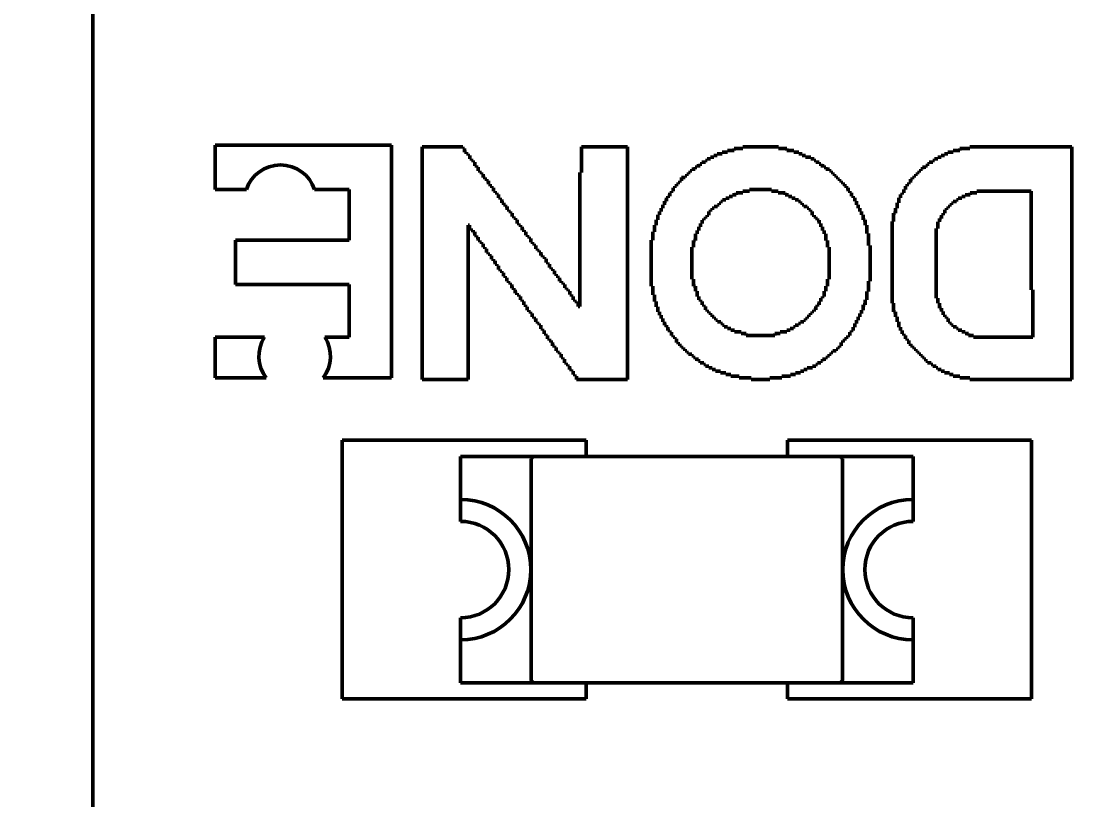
# Model space of a CAD drawing. Header units: millimetres. Extents: x 46 to 194, y 102 to 162.
# Drawn here: x 52.166 to 55.883, y 116.862 to 119.616 of the extents above; entities that cross this region are included whole.
import ezdxf

# ---------------------------------------------------------------- set-up
doc = ezdxf.new("R2010")
doc.units = ezdxf.units.MM
doc.header["$LTSCALE"] = 0.75
doc.layers.add('FD_Dimensions', color=7, linetype='Continuous', lineweight=25)
doc.layers.add('Visible', color=7, linetype='Continuous', lineweight=50)
doc.styles.get("Standard").update_dxf_attribs({"font": 'arial.ttf'})
doc.dimstyles.new('Dim-ISO-25', dxfattribs={"dimtxt": 2.5, "dimasz": 2.5, "dimexe": 1.5, "dimexo": 0, "dimgap": 1, "dimtad": 1, "dimzin": 4, "dimdsep": 46, "dimtxsty": 'Standard', "dimblk": 'OPEN90', "dimcen": 0, "dimazin": 1, "dimtp": 0.1, "dimtm": 0.1, "dimtfac": 0.72, "dimtmove": 0, "dimatfit": 3, "dimfxl": 1, "dimtzin": 4, "dimarcsym": 0})

# ---------------------------------------------------------------- blocks, each defined once
blk = doc.blocks.new('_Open90')
at = {"color": 0, "linetype": 'ByBlock', "lineweight": -2}
for p, q in [((-0.5, 0.5), (0, 0)), ((0, 0), (-1, 0)), ((0, 0), (-0.5, -0.5))]:
    blk.add_line(p, q, dxfattribs=at)
blk = doc.blocks.new('*D20')
at = {"layer": 'Defpoints', "color": 0, "transparency": 16777216}
for p in [(54.440882, 141.306712), (49.937409, 110.306519), (54.440882, 110.306519)]:
    blk.add_point(p, dxfattribs=at)
at = {"layer": 'FD_Dimensions', "color": 0, "lineweight": -2, "transparency": 16777216}
for p, q in [((54.440882, 141.306712), (48.437409, 141.306712)), ((49.937409, 138.806712), (49.937409, 112.806519)), ((54.440882, 110.306519), (48.437409, 110.306519))]:
    blk.add_line(p, q, dxfattribs=at)
at = {"layer": 'FD_Dimensions', "color": 0, "lineweight": -2, "transparency": 16777216, "xscale": 2.5, "yscale": 2.5, "zscale": 2.5}
for p, rotation in [((49.937409, 141.306712), 90), ((49.937409, 110.306519), 270)]:
    blk.add_blockref('_Open90', p, dxfattribs=dict(at, rotation=rotation))
at = {"layer": 'FD_Dimensions', "color": 0, "transparency": 16777216, "insert": (47.659291, 125.806615), "char_height": 2.5, "attachment_point": 5, "rotation": 90}
blk.add_mtext('31.00mm', dxfattribs=at)

msp = doc.modelspace()

# ---------------------------------------------------------------- linework, layer by layer
at = {"layer": 'Visible'}
for p, q in [((52.4201, 110.2691), (52.4201, 141.2692)), ((52.8524, 119.1765), (53.477, 119.1765)), ((52.8524, 119.0197), (52.8524, 119.1765)), ((53.477, 119.1765), (53.477, 118.3537)), ((53.5844, 119.1704), (53.7292, 119.1704)), ((53.5844, 118.3479), (53.5844, 119.1704)), ((53.7292, 119.1704), (53.7292, 119.1645)), ((54.1485, 119.1704), (54.3111, 119.1704)), ((54.1485, 119.0804), (54.1485, 119.1704)), ((54.3111, 119.1704), (54.3111, 118.3479)), ((54.7185, 119.1704), (54.845, 119.1704)), ((54.7185, 119.1645), (54.7185, 119.1704)), ((54.845, 119.1704), (54.845, 119.1645)), ((55.5224, 119.1704), (55.8831, 119.1704)), ((55.5224, 119.1645), (55.5224, 119.1704)), ((55.8831, 119.1704), (55.8831, 118.3479)), ((53.7292, 119.1645), (53.735, 119.1645)), ((53.735, 119.1645), (53.735, 119.1523)), ((53.735, 119.1523), (53.7411, 119.1523)), ((53.7411, 119.1523), (53.7411, 119.1465)), ((53.7411, 119.1465), (53.747, 119.1465)), ((53.747, 119.1465), (53.747, 119.1404)), ((53.747, 119.1404), (53.7531, 119.1404)), ((53.7531, 119.1404), (53.7531, 119.1284)), ((54.6045, 119.1345), (54.6164, 119.1345)), ((54.6045, 119.1284), (54.6045, 119.1345)), ((54.6164, 119.1404), (54.6286, 119.1404)), ((54.6164, 119.1345), (54.6164, 119.1404)), ((54.6286, 119.1465), (54.6464, 119.1465)), ((54.6286, 119.1404), (54.6286, 119.1465)), ((54.6464, 119.1523), (54.6644, 119.1523)), ((54.6464, 119.1465), (54.6464, 119.1523)), ((54.6644, 119.1584), (54.6885, 119.1584)), ((54.6644, 119.1523), (54.6644, 119.1584)), ((54.6885, 119.1645), (54.7185, 119.1645)), ((54.6885, 119.1584), (54.6885, 119.1645)), ((54.845, 119.1645), (54.875, 119.1645)), ((54.875, 119.1645), (54.875, 119.1584)), ((54.875, 119.1584), (54.8991, 119.1584)), ((54.8991, 119.1584), (54.8991, 119.1523)), ((54.8991, 119.1523), (54.9171, 119.1523)), ((54.9171, 119.1523), (54.9171, 119.1465)), ((54.9171, 119.1465), (54.9291, 119.1465)), ((54.9291, 119.1465), (54.9291, 119.1404)), ((54.9291, 119.1404), (54.941, 119.1404)), ((54.941, 119.1404), (54.941, 119.1345)), ((54.941, 119.1345), (54.959, 119.1345)), ((54.959, 119.1345), (54.959, 119.1284)), ((55.4084, 119.1345), (55.4206, 119.1345)), ((55.4084, 119.1284), (55.4084, 119.1345)), ((55.4206, 119.1404), (55.4325, 119.1404)), ((55.4206, 119.1345), (55.4206, 119.1404)), ((55.4325, 119.1465), (55.4444, 119.1465)), ((55.4325, 119.1404), (55.4325, 119.1465)), ((55.4444, 119.1523), (55.4625, 119.1523)), ((55.4444, 119.1465), (55.4444, 119.1523)), ((55.4625, 119.1584), (55.4866, 119.1584)), ((55.4625, 119.1523), (55.4625, 119.1584)), ((55.4866, 119.1645), (55.5224, 119.1645)), ((55.4866, 119.1584), (55.4866, 119.1645)), ((53.7531, 119.1284), (53.7591, 119.1284)), ((53.7591, 119.1284), (53.7591, 119.1224)), ((53.7591, 119.1224), (53.765, 119.1224)), ((53.765, 119.1224), (53.765, 119.1165)), ((53.765, 119.1165), (53.7711, 119.1165)), ((53.7711, 119.1165), (53.7711, 119.1043)), ((53.7711, 119.1043), (53.7772, 119.1043)), ((53.7772, 119.1043), (53.7772, 119.0985)), ((53.7772, 119.0985), (53.783, 119.0985)), ((53.783, 119.0985), (53.783, 119.0863)), ((54.5384, 119.0924), (54.5504, 119.0924)), ((54.5384, 119.0863), (54.5384, 119.0924)), ((54.5504, 119.0985), (54.5565, 119.0985)), ((54.5504, 119.0924), (54.5504, 119.0985)), ((54.5565, 119.1043), (54.5684, 119.1043)), ((54.5565, 119.0985), (54.5565, 119.1043)), ((54.5684, 119.1104), (54.5745, 119.1104)), ((54.5684, 119.1043), (54.5684, 119.1104)), ((54.5745, 119.1165), (54.5864, 119.1165)), ((54.5745, 119.1104), (54.5745, 119.1165)), ((54.5864, 119.1224), (54.5925, 119.1224)), ((54.5864, 119.1165), (54.5864, 119.1224)), ((54.5925, 119.1284), (54.6045, 119.1284)), ((54.5925, 119.1224), (54.5925, 119.1284)), ((54.959, 119.1284), (54.971, 119.1284)), ((54.971, 119.1284), (54.971, 119.1224)), ((54.971, 119.1224), (54.9771, 119.1224)), ((54.9771, 119.1224), (54.9771, 119.1165)), ((54.9771, 119.1165), (54.989, 119.1165)), ((54.989, 119.1165), (54.989, 119.1104)), ((54.989, 119.1104), (54.9951, 119.1104)), ((54.9951, 119.1104), (54.9951, 119.1043)), ((54.9951, 119.1043), (55.007, 119.1043)), ((55.007, 119.1043), (55.007, 119.0985)), ((55.007, 119.0985), (55.0131, 119.0985)), ((55.0131, 119.0985), (55.0131, 119.0924)), ((55.0131, 119.0924), (55.0251, 119.0924)), ((55.0251, 119.0924), (55.0251, 119.0863)), ((55.3484, 119.0924), (55.3545, 119.0924)), ((55.3484, 119.0863), (55.3484, 119.0924)), ((55.3545, 119.0985), (55.3665, 119.0985)), ((55.3545, 119.0924), (55.3545, 119.0985)), ((55.3665, 119.1043), (55.3726, 119.1043)), ((55.3665, 119.0985), (55.3665, 119.1043)), ((55.3726, 119.1104), (55.3784, 119.1104)), ((55.3726, 119.1043), (55.3726, 119.1104)), ((55.3784, 119.1165), (55.3906, 119.1165)), ((55.3784, 119.1104), (55.3784, 119.1165)), ((55.3906, 119.1224), (55.3964, 119.1224)), ((55.3906, 119.1165), (55.3906, 119.1224)), ((55.3964, 119.1284), (55.4084, 119.1284)), ((55.3964, 119.1224), (55.3964, 119.1284)), ((53.783, 119.0863), (53.7891, 119.0863)), ((53.7891, 119.0863), (53.7891, 119.0804)), ((53.7891, 119.0804), (53.795, 119.0804)), ((53.795, 119.0804), (53.795, 119.0743)), ((53.795, 119.0743), (53.8011, 119.0743)), ((53.8011, 119.0743), (53.8011, 119.0624)), ((53.8011, 119.0624), (53.8072, 119.0624)), ((53.8072, 119.0624), (53.8072, 119.0563)), ((53.8072, 119.0563), (53.813, 119.0563)), ((53.813, 119.0563), (53.813, 119.0505)), ((54.1424, 119.0804), (54.1485, 119.0804)), ((54.1424, 118.6065), (54.1424, 119.0804)), ((54.5026, 119.0624), (54.5145, 119.0624)), ((54.5026, 119.0505), (54.5026, 119.0624)), ((54.5145, 119.0685), (54.5204, 119.0685)), ((54.5145, 119.0624), (54.5145, 119.0685)), ((54.5204, 119.0743), (54.5265, 119.0743)), ((54.5204, 119.0685), (54.5204, 119.0743)), ((54.5265, 119.0804), (54.5326, 119.0804)), ((54.5265, 119.0743), (54.5265, 119.0804)), ((54.5326, 119.0863), (54.5384, 119.0863)), ((54.5326, 119.0804), (54.5326, 119.0863)), ((55.0251, 119.0863), (55.0312, 119.0863)), ((55.0312, 119.0863), (55.0312, 119.0804)), ((55.0312, 119.0804), (55.037, 119.0804)), ((55.037, 119.0804), (55.037, 119.0743)), ((55.037, 119.0743), (55.0431, 119.0743)), ((55.0431, 119.0743), (55.0431, 119.0685)), ((55.0431, 119.0685), (55.049, 119.0685)), ((55.049, 119.0685), (55.049, 119.0624)), ((55.049, 119.0624), (55.0551, 119.0624)), ((55.0551, 119.0624), (55.0551, 119.0563)), ((55.0551, 119.0563), (55.0612, 119.0563)), ((55.0612, 119.0563), (55.0612, 119.0505)), ((55.3124, 119.0563), (55.3185, 119.0563)), ((55.3124, 119.0444), (55.3124, 119.0563)), ((55.3185, 119.0624), (55.3246, 119.0624)), ((55.3185, 119.0563), (55.3185, 119.0624)), ((55.3246, 119.0685), (55.3304, 119.0685)), ((55.3246, 119.0624), (55.3246, 119.0685)), ((55.3304, 119.0743), (55.3365, 119.0743)), ((55.3304, 119.0685), (55.3304, 119.0743)), ((55.3365, 119.0804), (55.3426, 119.0804)), ((55.3365, 119.0743), (55.3365, 119.0804)), ((55.3426, 119.0863), (55.3484, 119.0863)), ((55.3426, 119.0804), (55.3426, 119.0863)), ((52.9633, 119.0197), (52.8524, 119.0197)), ((53.3266, 119.0197), (53.2042, 119.0197)), ((53.3266, 118.8404), (53.3266, 119.0197)), ((53.813, 119.0505), (53.8191, 119.0505)), ((53.8191, 119.0505), (53.8191, 119.0385)), ((53.8191, 119.0385), (53.8249, 119.0385)), ((53.8249, 119.0385), (53.8249, 119.0324)), ((53.8249, 119.0324), (53.831, 119.0324)), ((53.831, 119.0324), (53.831, 119.0263)), ((53.831, 119.0263), (53.8371, 119.0263)), ((53.8371, 119.0263), (53.8371, 119.0144)), ((54.4724, 119.0263), (54.4785, 119.0263)), ((54.4724, 119.0144), (54.4724, 119.0263)), ((54.4785, 119.0324), (54.4846, 119.0324)), ((54.4785, 119.0263), (54.4785, 119.0324)), ((54.4846, 119.0385), (54.4904, 119.0385)), ((54.4846, 119.0324), (54.4846, 119.0385)), ((54.4904, 119.0444), (54.4965, 119.0444)), ((54.4904, 119.0385), (54.4904, 119.0444)), ((54.4965, 119.0505), (54.5026, 119.0505)), ((54.4965, 119.0444), (54.4965, 119.0505)), ((54.7431, 119.0197), (54.7431, 119.0139)), ((54.8204, 119.0197), (54.7431, 119.0197)), ((54.8204, 119.0139), (54.8204, 119.0197)), ((55.0612, 119.0505), (55.067, 119.0505)), ((55.067, 119.0505), (55.067, 119.0444)), ((55.067, 119.0444), (55.0731, 119.0444)), ((55.0731, 119.0444), (55.0731, 119.0385)), ((55.0731, 119.0385), (55.0792, 119.0385)), ((55.0792, 119.0385), (55.0792, 119.0324)), ((55.0792, 119.0324), (55.085, 119.0324)), ((55.085, 119.0324), (55.085, 119.0263)), ((55.085, 119.0263), (55.0911, 119.0263)), ((55.0911, 119.0263), (55.0911, 119.0144)), ((55.2885, 119.0205), (55.2946, 119.0205)), ((55.2885, 119.0083), (55.2885, 119.0205)), ((55.2946, 119.0324), (55.3004, 119.0324)), ((55.2946, 119.0205), (55.2946, 119.0324)), ((55.3004, 119.0385), (55.3065, 119.0385)), ((55.3004, 119.0324), (55.3004, 119.0385)), ((55.3065, 119.0444), (55.3124, 119.0444)), ((55.3065, 119.0385), (55.3065, 119.0444)), ((53.8371, 119.0144), (53.843, 119.0144)), ((53.843, 119.0144), (53.843, 119.0083)), ((53.843, 119.0083), (53.8491, 119.0083)), ((53.8491, 119.0083), (53.8491, 119.0025)), ((53.8491, 119.0025), (53.8552, 119.0025)), ((53.8552, 119.0025), (53.8552, 118.9905)), ((53.8552, 118.9905), (53.861, 118.9905)), ((53.861, 118.9905), (53.861, 118.9844)), ((53.861, 118.9844), (53.8671, 118.9844)), ((53.8671, 118.9844), (53.8671, 118.9725)), ((54.4485, 118.9905), (54.4543, 118.9905)), ((54.4485, 118.9783), (54.4485, 118.9905)), ((54.4543, 118.9964), (54.4604, 118.9964)), ((54.4543, 118.9905), (54.4543, 118.9964)), ((54.4604, 119.0083), (54.4665, 119.0083)), ((54.4604, 118.9964), (54.4604, 119.0083)), ((54.4665, 119.0144), (54.4724, 119.0144)), ((54.4665, 119.0083), (54.4665, 119.0144)), ((54.6471, 118.9839), (54.6471, 118.9778)), ((54.6591, 118.9839), (54.6471, 118.9839)), ((54.6591, 118.9898), (54.6591, 118.9839)), ((54.671, 118.9898), (54.6591, 118.9898)), ((54.671, 118.9959), (54.671, 118.9898)), ((54.6829, 118.9959), (54.671, 118.9959)), ((54.6829, 119.0017), (54.6829, 118.9959)), ((54.6951, 119.0017), (54.6829, 119.0017)), ((54.6951, 119.0078), (54.6951, 119.0017)), ((54.719, 119.0078), (54.6951, 119.0078)), ((54.719, 119.0139), (54.719, 119.0078)), ((54.7431, 119.0139), (54.719, 119.0139)), ((54.8445, 119.0139), (54.8204, 119.0139)), ((54.8445, 119.0078), (54.8445, 119.0139)), ((54.8684, 119.0078), (54.8445, 119.0078)), ((54.8684, 119.0017), (54.8684, 119.0078)), ((54.8806, 119.0017), (54.8684, 119.0017)), ((54.8806, 118.9959), (54.8806, 119.0017)), ((54.8925, 118.9959), (54.8806, 118.9959)), ((54.8925, 118.9898), (54.8925, 118.9959)), ((54.9044, 118.9898), (54.8925, 118.9898)), ((54.9044, 118.9839), (54.9044, 118.9898)), ((54.9164, 118.9839), (54.9044, 118.9839)), ((54.9164, 118.9778), (54.9164, 118.9839)), ((55.0911, 119.0144), (55.097, 119.0144)), ((55.097, 119.0144), (55.097, 119.0083)), ((55.097, 119.0083), (55.1031, 119.0083)), ((55.1031, 119.0083), (55.1031, 118.9964)), ((55.1031, 118.9964), (55.1092, 118.9964)), ((55.1092, 118.9964), (55.1092, 118.9905)), ((55.1092, 118.9905), (55.115, 118.9905)), ((55.115, 118.9905), (55.115, 118.9783)), ((55.2704, 118.9905), (55.2765, 118.9905)), ((55.2704, 118.9725), (55.2704, 118.9905)), ((55.2765, 119.0025), (55.2824, 119.0025)), ((55.2765, 118.9905), (55.2765, 119.0025)), ((55.2824, 119.0083), (55.2885, 119.0083)), ((55.2824, 119.0025), (55.2824, 119.0083)), ((55.4752, 118.9839), (55.4752, 118.9778)), ((55.481, 118.9839), (55.4752, 118.9839)), ((55.481, 118.9898), (55.481, 118.9839)), ((55.4932, 118.9898), (55.481, 118.9898)), ((55.4932, 118.9959), (55.4932, 118.9898)), ((55.5051, 118.9959), (55.4932, 118.9959)), ((55.5051, 119.0017), (55.5051, 118.9959)), ((55.5232, 119.0017), (55.5051, 119.0017)), ((55.5232, 119.0078), (55.5232, 119.0017)), ((55.5471, 119.0078), (55.5232, 119.0078)), ((55.5471, 119.0139), (55.5471, 119.0078)), ((55.7386, 119.0139), (55.5471, 119.0139)), ((55.7386, 118.6659), (55.7386, 119.0139)), ((53.8671, 118.9725), (53.8732, 118.9725)), ((53.8732, 118.9725), (53.8732, 118.9664)), ((53.8732, 118.9664), (53.879, 118.9664)), ((53.879, 118.9664), (53.879, 118.9603)), ((53.879, 118.9603), (53.8851, 118.9603)), ((53.8851, 118.9603), (53.8851, 118.9484)), ((53.8851, 118.9484), (53.891, 118.9484)), ((53.891, 118.9484), (53.891, 118.9425)), ((54.4305, 118.9545), (54.4366, 118.9545)), ((54.4305, 118.9425), (54.4305, 118.9545)), ((54.4366, 118.9664), (54.4424, 118.9664)), ((54.4366, 118.9545), (54.4366, 118.9664)), ((54.4424, 118.9783), (54.4485, 118.9783)), ((54.4424, 118.9664), (54.4424, 118.9783)), ((54.605, 118.9479), (54.605, 118.9418)), ((54.6111, 118.9479), (54.605, 118.9479)), ((54.6111, 118.9537), (54.6111, 118.9479)), ((54.6172, 118.9537), (54.6111, 118.9537)), ((54.6172, 118.9598), (54.6172, 118.9537)), ((54.6291, 118.9598), (54.6172, 118.9598)), ((54.6291, 118.9659), (54.6291, 118.9598)), ((54.6352, 118.9659), (54.6291, 118.9659)), ((54.6352, 118.9717), (54.6352, 118.9659)), ((54.641, 118.9717), (54.6352, 118.9717)), ((54.641, 118.9778), (54.641, 118.9717)), ((54.6471, 118.9778), (54.641, 118.9778)), ((54.9225, 118.9778), (54.9164, 118.9778)), ((54.9225, 118.9717), (54.9225, 118.9778)), ((54.9286, 118.9717), (54.9225, 118.9717)), ((54.9286, 118.9659), (54.9286, 118.9717)), ((54.9344, 118.9659), (54.9286, 118.9659)), ((54.9344, 118.9598), (54.9344, 118.9659)), ((54.9466, 118.9598), (54.9344, 118.9598)), ((54.9466, 118.9537), (54.9466, 118.9598)), ((54.9524, 118.9537), (54.9466, 118.9537)), ((54.9524, 118.9479), (54.9524, 118.9537)), ((54.9585, 118.9479), (54.9524, 118.9479)), ((54.9585, 118.9418), (54.9585, 118.9479)), ((55.115, 118.9783), (55.1211, 118.9783)), ((55.1211, 118.9783), (55.1211, 118.9664)), ((55.1211, 118.9664), (55.1269, 118.9664)), ((55.1269, 118.9664), (55.1269, 118.9545)), ((55.1269, 118.9545), (55.133, 118.9545)), ((55.133, 118.9545), (55.133, 118.9425)), ((55.2585, 118.9545), (55.2646, 118.9545)), ((55.2585, 118.9364), (55.2585, 118.9545)), ((55.2646, 118.9725), (55.2704, 118.9725)), ((55.2646, 118.9545), (55.2646, 118.9725)), ((55.433, 118.9479), (55.433, 118.9359)), ((55.4391, 118.9479), (55.433, 118.9479)), ((55.4391, 118.9537), (55.4391, 118.9479)), ((55.4449, 118.9537), (55.4391, 118.9537)), ((55.4449, 118.9598), (55.4449, 118.9537)), ((55.451, 118.9598), (55.4449, 118.9598)), ((55.451, 118.9659), (55.451, 118.9598)), ((55.4571, 118.9659), (55.451, 118.9659)), ((55.4571, 118.9717), (55.4571, 118.9659)), ((55.463, 118.9717), (55.4571, 118.9717)), ((55.463, 118.9778), (55.463, 118.9717)), ((55.4752, 118.9778), (55.463, 118.9778)), ((53.891, 118.9425), (53.8971, 118.9425)), ((53.8971, 118.9425), (53.8971, 118.9364)), ((53.8971, 118.9364), (53.9032, 118.9364)), ((53.9032, 118.9364), (53.9032, 118.9245)), ((53.9032, 118.9245), (53.909, 118.9245)), ((53.909, 118.9245), (53.909, 118.9184)), ((53.909, 118.9184), (53.9151, 118.9184)), ((53.9151, 118.9184), (53.9151, 118.9125)), ((53.9151, 118.9125), (53.9209, 118.9125)), ((53.9209, 118.9125), (53.9209, 118.9004)), ((54.4124, 118.9125), (54.4185, 118.9125)), ((54.4124, 118.8945), (54.4124, 118.9125)), ((54.4185, 118.9303), (54.4244, 118.9303)), ((54.4185, 118.9125), (54.4185, 118.9303)), ((54.4244, 118.9425), (54.4305, 118.9425)), ((54.4244, 118.9303), (54.4244, 118.9425)), ((54.575, 118.9118), (54.575, 118.8998)), ((54.5811, 118.9118), (54.575, 118.9118)), ((54.5811, 118.9179), (54.5811, 118.9118)), ((54.5869, 118.9179), (54.5811, 118.9179)), ((54.5869, 118.9237), (54.5869, 118.9179)), ((54.593, 118.9237), (54.5869, 118.9237)), ((54.593, 118.9298), (54.593, 118.9237)), ((54.5991, 118.9298), (54.593, 118.9298)), ((54.5991, 118.9418), (54.5991, 118.9298)), ((54.605, 118.9418), (54.5991, 118.9418)), ((54.9644, 118.9418), (54.9585, 118.9418)), ((54.9644, 118.9298), (54.9644, 118.9418)), ((54.9705, 118.9298), (54.9644, 118.9298)), ((54.9705, 118.9237), (54.9705, 118.9298)), ((54.9766, 118.9237), (54.9705, 118.9237)), ((54.9766, 118.9179), (54.9766, 118.9237)), ((54.9824, 118.9179), (54.9766, 118.9179)), ((54.9824, 118.9118), (54.9824, 118.9179)), ((54.9885, 118.9118), (54.9824, 118.9118)), ((54.9885, 118.8998), (54.9885, 118.9118)), ((55.133, 118.9425), (55.1391, 118.9425)), ((55.1391, 118.9425), (55.1391, 118.9303)), ((55.1391, 118.9303), (55.145, 118.9303)), ((55.145, 118.9303), (55.145, 118.9125)), ((55.145, 118.9125), (55.1511, 118.9125)), ((55.1511, 118.9125), (55.1511, 118.8945)), ((55.2466, 118.9065), (55.2524, 118.9065)), ((55.2466, 118.6179), (55.2466, 118.9065)), ((55.2524, 118.9364), (55.2585, 118.9364)), ((55.2524, 118.9065), (55.2524, 118.9364)), ((55.4091, 118.9059), (55.4091, 118.8818)), ((55.415, 118.9059), (55.4091, 118.9059)), ((55.415, 118.9179), (55.415, 118.9059)), ((55.4211, 118.9179), (55.415, 118.9179)), ((55.4211, 118.9298), (55.4211, 118.9179)), ((55.4272, 118.9298), (55.4211, 118.9298)), ((55.4272, 118.9359), (55.4272, 118.9298)), ((55.433, 118.9359), (55.4272, 118.9359)), ((53.747, 118.8938), (53.747, 118.3479)), ((53.7525, 118.8938), (53.747, 118.8938)), ((53.7525, 118.8818), (53.7525, 118.8938)), ((53.7584, 118.8818), (53.7525, 118.8818)), ((53.7584, 118.8757), (53.7584, 118.8818)), ((53.7645, 118.8757), (53.7584, 118.8757)), ((53.7645, 118.8699), (53.7645, 118.8757)), ((53.7706, 118.8699), (53.7645, 118.8699)), ((53.7706, 118.8577), (53.7706, 118.8699)), ((53.9209, 118.9004), (53.927, 118.9004)), ((53.927, 118.9004), (53.927, 118.8945)), ((53.927, 118.8945), (53.9331, 118.8945)), ((53.9331, 118.8945), (53.9331, 118.8884)), ((53.9331, 118.8884), (53.939, 118.8884)), ((53.939, 118.8884), (53.939, 118.8765)), ((53.939, 118.8765), (53.9451, 118.8765)), ((53.9451, 118.8765), (53.9451, 118.8704)), ((53.9451, 118.8704), (53.9512, 118.8704)), ((53.9512, 118.8704), (53.9512, 118.8584)), ((54.4005, 118.8704), (54.4066, 118.8704)), ((54.4005, 118.8404), (54.4005, 118.8704)), ((54.4066, 118.8945), (54.4124, 118.8945)), ((54.4066, 118.8704), (54.4066, 118.8945)), ((54.557, 118.8757), (54.557, 118.8638)), ((54.5631, 118.8757), (54.557, 118.8757)), ((54.5631, 118.8879), (54.5631, 118.8757)), ((54.5692, 118.8879), (54.5631, 118.8879)), ((54.5692, 118.8998), (54.5692, 118.8879)), ((54.575, 118.8998), (54.5692, 118.8998)), ((54.9943, 118.8998), (54.9885, 118.8998)), ((54.9943, 118.8879), (54.9943, 118.8998)), ((55.0004, 118.8879), (54.9943, 118.8879)), ((55.0004, 118.8757), (55.0004, 118.8879)), ((55.0065, 118.8757), (55.0004, 118.8757)), ((55.0065, 118.8638), (55.0065, 118.8757)), ((55.1511, 118.8945), (55.1572, 118.8945)), ((55.1572, 118.8945), (55.1572, 118.8643)), ((55.403, 118.8818), (55.403, 118.6364)), ((55.4091, 118.8818), (55.403, 118.8818)), ((52.9245, 118.8404), (53.3266, 118.8404)), ((52.9245, 118.6839), (52.9245, 118.8404)), ((53.7764, 118.8577), (53.7706, 118.8577)), ((53.7764, 118.8518), (53.7764, 118.8577)), ((53.7825, 118.8518), (53.7764, 118.8518)), ((53.7825, 118.8399), (53.7825, 118.8518)), ((53.7884, 118.8399), (53.7825, 118.8399)), ((53.7884, 118.8338), (53.7884, 118.8399)), ((53.7945, 118.8338), (53.7884, 118.8338)), ((53.7945, 118.8277), (53.7945, 118.8338)), ((53.9512, 118.8584), (53.957, 118.8584)), ((53.957, 118.8584), (53.957, 118.8524)), ((53.957, 118.8524), (53.9631, 118.8524)), ((53.9631, 118.8524), (53.9631, 118.8465)), ((53.9631, 118.8465), (53.9692, 118.8465)), ((53.9692, 118.8465), (53.9692, 118.8343)), ((53.9692, 118.8343), (53.975, 118.8343)), ((53.975, 118.8343), (53.975, 118.8285)), ((54.3944, 118.8404), (54.4005, 118.8404)), ((54.3944, 118.6779), (54.3944, 118.8404)), ((54.545, 118.8399), (54.545, 118.8158)), ((54.5511, 118.8399), (54.545, 118.8399)), ((54.5511, 118.8638), (54.5511, 118.8399)), ((54.557, 118.8638), (54.5511, 118.8638)), ((55.0124, 118.8638), (55.0065, 118.8638)), ((55.0124, 118.8399), (55.0124, 118.8638)), ((55.0185, 118.8399), (55.0124, 118.8399)), ((55.0185, 118.8158), (55.0185, 118.8399)), ((55.1572, 118.8643), (55.163, 118.8643)), ((55.163, 118.8643), (55.163, 118.8224)), ((53.8006, 118.8277), (53.7945, 118.8277)), ((53.8006, 118.8158), (53.8006, 118.8277)), ((53.8064, 118.8158), (53.8006, 118.8158)), ((53.8064, 118.8099), (53.8064, 118.8158)), ((53.8125, 118.8099), (53.8064, 118.8099)), ((53.8125, 118.7977), (53.8125, 118.8099)), ((53.8186, 118.7977), (53.8125, 118.7977)), ((53.8186, 118.7919), (53.8186, 118.7977)), ((53.975, 118.8285), (53.9811, 118.8285)), ((53.9811, 118.8285), (53.9811, 118.8224)), ((53.9811, 118.8224), (53.987, 118.8224)), ((53.987, 118.8224), (53.987, 118.8104)), ((53.987, 118.8104), (53.9931, 118.8104)), ((53.9931, 118.8104), (53.9931, 118.8043)), ((53.9931, 118.8043), (53.9992, 118.8043)), ((53.9992, 118.8043), (53.9992, 118.7985)), ((53.9992, 118.7985), (54.005, 118.7985)), ((54.005, 118.7985), (54.005, 118.7863)), ((54.5392, 118.8158), (54.5392, 118.7025)), ((54.545, 118.8158), (54.5392, 118.8158)), ((55.0246, 118.8158), (55.0185, 118.8158)), ((55.0246, 118.7025), (55.0246, 118.8158)), ((55.163, 118.8224), (55.1691, 118.8224)), ((55.1691, 118.8224), (55.1691, 118.6959)), ((53.8244, 118.7919), (53.8186, 118.7919)), ((53.8244, 118.7858), (53.8244, 118.7919)), ((53.8305, 118.7858), (53.8244, 118.7858)), ((53.8305, 118.7739), (53.8305, 118.7858)), ((53.8364, 118.7739), (53.8305, 118.7739)), ((53.8364, 118.7678), (53.8364, 118.7739)), ((53.8425, 118.7678), (53.8364, 118.7678)), ((53.8425, 118.7558), (53.8425, 118.7678)), ((54.005, 118.7863), (54.0111, 118.7863)), ((54.0111, 118.7863), (54.0111, 118.7805)), ((54.0111, 118.7805), (54.017, 118.7805)), ((54.017, 118.7805), (54.017, 118.7744)), ((54.017, 118.7744), (54.0231, 118.7744)), ((54.0231, 118.7744), (54.0231, 118.7624)), ((54.0231, 118.7624), (54.0292, 118.7624)), ((54.0292, 118.7624), (54.0292, 118.7563)), ((53.8486, 118.7558), (53.8425, 118.7558)), ((53.8486, 118.7497), (53.8486, 118.7558)), ((53.8544, 118.7497), (53.8486, 118.7497)), ((53.8544, 118.7378), (53.8544, 118.7497)), ((53.8605, 118.7378), (53.8544, 118.7378)), ((53.8605, 118.7317), (53.8605, 118.7378)), ((53.8666, 118.7317), (53.8605, 118.7317)), ((53.8666, 118.7259), (53.8666, 118.7317)), ((53.8724, 118.7259), (53.8666, 118.7259)), ((53.8724, 118.7139), (53.8724, 118.7259)), ((54.0292, 118.7563), (54.035, 118.7563)), ((54.035, 118.7563), (54.035, 118.7444)), ((54.035, 118.7444), (54.0411, 118.7444)), ((54.0411, 118.7444), (54.0411, 118.7383)), ((54.0411, 118.7383), (54.0472, 118.7383)), ((54.0472, 118.7383), (54.0472, 118.7325)), ((54.0472, 118.7325), (54.053, 118.7325)), ((54.053, 118.7325), (54.053, 118.7205)), ((54.053, 118.7205), (54.0591, 118.7205)), ((54.0591, 118.7205), (54.0591, 118.7144)), ((53.3266, 118.6839), (52.9245, 118.6839)), ((53.3266, 118.4985), (53.3266, 118.6839)), ((53.8785, 118.7139), (53.8724, 118.7139)), ((53.8785, 118.7078), (53.8785, 118.7139)), ((53.8844, 118.7078), (53.8785, 118.7078)), ((53.8844, 118.6959), (53.8844, 118.7078)), ((53.8905, 118.6959), (53.8844, 118.6959)), ((53.8905, 118.6898), (53.8905, 118.6959)), ((53.8966, 118.6898), (53.8905, 118.6898)), ((53.8966, 118.6839), (53.8966, 118.6898)), ((53.9024, 118.6839), (53.8966, 118.6839)), ((53.9024, 118.6718), (53.9024, 118.6839)), ((54.0591, 118.7144), (54.065, 118.7144)), ((54.065, 118.7144), (54.065, 118.7083)), ((54.065, 118.7083), (54.0711, 118.7083)), ((54.0711, 118.7083), (54.0711, 118.6964)), ((54.0711, 118.6964), (54.0772, 118.6964)), ((54.0772, 118.6964), (54.0772, 118.6906)), ((54.0772, 118.6906), (54.083, 118.6906)), ((54.083, 118.6906), (54.083, 118.6845)), ((54.083, 118.6845), (54.0891, 118.6845)), ((54.0891, 118.6845), (54.0891, 118.6725)), ((54.5392, 118.7025), (54.545, 118.7025)), ((54.545, 118.7025), (54.545, 118.6784)), ((55.0185, 118.7025), (55.0246, 118.7025)), ((55.0185, 118.6784), (55.0185, 118.7025)), ((55.163, 118.6959), (55.163, 118.6598)), ((55.1691, 118.6959), (55.163, 118.6959)), ((53.9085, 118.6718), (53.9024, 118.6718)), ((53.9085, 118.6659), (53.9085, 118.6718)), ((53.9143, 118.6659), (53.9085, 118.6659)), ((53.9143, 118.6537), (53.9143, 118.6659)), ((53.9204, 118.6537), (53.9143, 118.6537)), ((53.9204, 118.6479), (53.9204, 118.6537)), ((53.9265, 118.6479), (53.9204, 118.6479)), ((53.9265, 118.6418), (53.9265, 118.6479)), ((54.0891, 118.6725), (54.0952, 118.6725)), ((54.0952, 118.6725), (54.0952, 118.6664)), ((54.0952, 118.6664), (54.101, 118.6664)), ((54.101, 118.6664), (54.101, 118.6603)), ((54.101, 118.6603), (54.1071, 118.6603)), ((54.1071, 118.6603), (54.1071, 118.6484)), ((54.1071, 118.6484), (54.113, 118.6484)), ((54.113, 118.6484), (54.113, 118.6423)), ((54.4005, 118.6779), (54.3944, 118.6779)), ((54.4005, 118.6479), (54.4005, 118.6779)), ((54.4066, 118.6479), (54.4005, 118.6479)), ((54.4066, 118.6238), (54.4066, 118.6479)), ((54.545, 118.6784), (54.5511, 118.6784)), ((54.5511, 118.6784), (54.5511, 118.6603)), ((54.5511, 118.6603), (54.557, 118.6603)), ((54.557, 118.6603), (54.557, 118.6423)), ((55.0065, 118.6603), (55.0124, 118.6603)), ((55.0065, 118.6423), (55.0065, 118.6603)), ((55.0124, 118.6784), (55.0185, 118.6784)), ((55.0124, 118.6603), (55.0124, 118.6784)), ((55.1572, 118.6598), (55.1572, 118.6298)), ((55.163, 118.6598), (55.1572, 118.6598)), ((55.7444, 118.6659), (55.7386, 118.6659)), ((55.7444, 118.4985), (55.7444, 118.6659)), ((53.9324, 118.6418), (53.9265, 118.6418)), ((53.9324, 118.6298), (53.9324, 118.6418)), ((53.9385, 118.6298), (53.9324, 118.6298)), ((53.9385, 118.6238), (53.9385, 118.6298)), ((53.9446, 118.6238), (53.9385, 118.6238)), ((53.9446, 118.6118), (53.9446, 118.6238)), ((53.9504, 118.6118), (53.9446, 118.6118)), ((53.9504, 118.6057), (53.9504, 118.6118)), ((54.113, 118.6423), (54.1191, 118.6423)), ((54.1191, 118.6423), (54.1191, 118.6304)), ((54.1191, 118.6304), (54.1252, 118.6304)), ((54.1252, 118.6304), (54.1252, 118.6245)), ((54.1252, 118.6245), (54.131, 118.6245)), ((54.131, 118.6245), (54.131, 118.6184)), ((54.131, 118.6184), (54.1371, 118.6184)), ((54.1371, 118.6184), (54.1371, 118.6065)), ((54.4124, 118.6238), (54.4066, 118.6238)), ((54.4124, 118.6057), (54.4124, 118.6238)), ((54.557, 118.6423), (54.5631, 118.6423)), ((54.5631, 118.6423), (54.5631, 118.6304)), ((54.5631, 118.6304), (54.5692, 118.6304)), ((54.5692, 118.6304), (54.5692, 118.6245)), ((54.5692, 118.6245), (54.575, 118.6245)), ((54.575, 118.6245), (54.575, 118.6123)), ((54.575, 118.6123), (54.5811, 118.6123)), ((54.5811, 118.6123), (54.5811, 118.6065)), ((54.9824, 118.6123), (54.9885, 118.6123)), ((54.9824, 118.6065), (54.9824, 118.6123)), ((54.9885, 118.6245), (54.9943, 118.6245)), ((54.9885, 118.6123), (54.9885, 118.6245)), ((54.9943, 118.6364), (55.0004, 118.6364)), ((54.9943, 118.6245), (54.9943, 118.6364)), ((55.0004, 118.6423), (55.0065, 118.6423)), ((55.0004, 118.6364), (55.0004, 118.6423)), ((55.145, 118.6118), (55.145, 118.5938)), ((55.1511, 118.6118), (55.145, 118.6118)), ((55.1511, 118.6298), (55.1511, 118.6118)), ((55.1572, 118.6298), (55.1511, 118.6298)), ((55.2524, 118.6179), (55.2466, 118.6179)), ((55.2524, 118.5879), (55.2524, 118.6179)), ((55.403, 118.6364), (55.4091, 118.6364)), ((55.4091, 118.6364), (55.4091, 118.6184)), ((55.4091, 118.6184), (55.415, 118.6184)), ((55.415, 118.6184), (55.415, 118.6004)), ((53.9565, 118.6057), (53.9504, 118.6057)), ((53.9565, 118.5938), (53.9565, 118.6057)), ((53.9626, 118.5938), (53.9565, 118.5938)), ((53.9626, 118.5879), (53.9626, 118.5938)), ((53.9684, 118.5879), (53.9626, 118.5879)), ((53.9684, 118.5818), (53.9684, 118.5879)), ((53.9745, 118.5818), (53.9684, 118.5818)), ((53.9745, 118.5699), (53.9745, 118.5818)), ((54.1371, 118.6065), (54.1424, 118.6065)), ((54.4185, 118.6057), (54.4124, 118.6057)), ((54.4185, 118.5879), (54.4185, 118.6057)), ((54.4244, 118.5879), (54.4185, 118.5879)), ((54.4244, 118.5757), (54.4244, 118.5879)), ((54.4305, 118.5757), (54.4244, 118.5757)), ((54.4305, 118.5638), (54.4305, 118.5757)), ((54.5811, 118.6065), (54.5869, 118.6065)), ((54.5869, 118.6065), (54.5869, 118.5945)), ((54.5869, 118.5945), (54.593, 118.5945)), ((54.593, 118.5945), (54.593, 118.5884)), ((54.593, 118.5884), (54.5991, 118.5884)), ((54.5991, 118.5884), (54.5991, 118.5823)), ((54.5991, 118.5823), (54.605, 118.5823)), ((54.605, 118.5823), (54.605, 118.5765)), ((54.605, 118.5765), (54.6111, 118.5765)), ((54.6111, 118.5765), (54.6111, 118.5704)), ((54.9524, 118.5765), (54.9585, 118.5765)), ((54.9524, 118.5704), (54.9524, 118.5765)), ((54.9585, 118.5823), (54.9644, 118.5823)), ((54.9585, 118.5765), (54.9585, 118.5823)), ((54.9644, 118.5884), (54.9705, 118.5884)), ((54.9644, 118.5823), (54.9644, 118.5884)), ((54.9705, 118.5945), (54.9766, 118.5945)), ((54.9705, 118.5884), (54.9705, 118.5945)), ((54.9766, 118.6065), (54.9824, 118.6065)), ((54.9766, 118.5945), (54.9766, 118.6065)), ((55.133, 118.5818), (55.133, 118.5699)), ((55.1391, 118.5818), (55.133, 118.5818)), ((55.1391, 118.5938), (55.1391, 118.5818)), ((55.145, 118.5938), (55.1391, 118.5938)), ((55.2585, 118.5879), (55.2524, 118.5879)), ((55.2585, 118.5699), (55.2585, 118.5879)), ((55.415, 118.6004), (55.4211, 118.6004)), ((55.4211, 118.6004), (55.4211, 118.5884)), ((55.4211, 118.5884), (55.4272, 118.5884)), ((55.4272, 118.5884), (55.4272, 118.5765)), ((55.4272, 118.5765), (55.433, 118.5765)), ((55.433, 118.5765), (55.433, 118.5704)), ((53.9804, 118.5699), (53.9745, 118.5699)), ((53.9804, 118.5638), (53.9804, 118.5699)), ((53.9865, 118.5638), (53.9804, 118.5638)), ((53.9865, 118.5519), (53.9865, 118.5638)), ((53.9926, 118.5519), (53.9865, 118.5519)), ((53.9926, 118.5458), (53.9926, 118.5519)), ((53.9984, 118.5458), (53.9926, 118.5458)), ((53.9984, 118.5399), (53.9984, 118.5458)), ((54.0045, 118.5399), (53.9984, 118.5399)), ((54.0045, 118.5277), (54.0045, 118.5399)), ((54.4366, 118.5638), (54.4305, 118.5638)), ((54.4366, 118.5519), (54.4366, 118.5638)), ((54.4424, 118.5519), (54.4366, 118.5519)), ((54.4424, 118.5399), (54.4424, 118.5519)), ((54.4485, 118.5399), (54.4424, 118.5399)), ((54.4485, 118.5338), (54.4485, 118.5399)), ((54.6111, 118.5704), (54.6172, 118.5704)), ((54.6172, 118.5704), (54.6172, 118.5643)), ((54.6172, 118.5643), (54.623, 118.5643)), ((54.623, 118.5643), (54.623, 118.5585)), ((54.623, 118.5585), (54.6291, 118.5585)), ((54.6291, 118.5585), (54.6291, 118.5524)), ((54.6291, 118.5524), (54.641, 118.5524)), ((54.641, 118.5524), (54.641, 118.5463)), ((54.641, 118.5463), (54.6471, 118.5463)), ((54.6471, 118.5463), (54.6471, 118.5404)), ((54.6471, 118.5404), (54.653, 118.5404)), ((54.653, 118.5404), (54.653, 118.5343)), ((54.653, 118.5343), (54.6652, 118.5343)), ((54.6652, 118.5343), (54.6652, 118.5285)), ((54.8983, 118.5343), (54.9044, 118.5343)), ((54.8983, 118.5285), (54.8983, 118.5343)), ((54.9044, 118.5404), (54.9164, 118.5404)), ((54.9044, 118.5343), (54.9044, 118.5404)), ((54.9164, 118.5463), (54.9225, 118.5463)), ((54.9164, 118.5404), (54.9164, 118.5463)), ((54.9225, 118.5524), (54.9344, 118.5524)), ((54.9225, 118.5463), (54.9225, 118.5524)), ((54.9344, 118.5585), (54.9405, 118.5585)), ((54.9344, 118.5524), (54.9344, 118.5585)), ((54.9405, 118.5643), (54.9466, 118.5643)), ((54.9405, 118.5585), (54.9405, 118.5643)), ((54.9466, 118.5704), (54.9524, 118.5704)), ((54.9466, 118.5643), (54.9466, 118.5704)), ((55.115, 118.5458), (55.115, 118.5338)), ((55.1211, 118.5458), (55.115, 118.5458)), ((55.1211, 118.5577), (55.1211, 118.5458)), ((55.1269, 118.5577), (55.1211, 118.5577)), ((55.1269, 118.5699), (55.1269, 118.5577)), ((55.133, 118.5699), (55.1269, 118.5699)), ((55.2646, 118.5699), (55.2585, 118.5699)), ((55.2646, 118.5519), (55.2646, 118.5699)), ((55.2704, 118.5519), (55.2646, 118.5519)), ((55.2704, 118.5338), (55.2704, 118.5519)), ((55.433, 118.5704), (55.4391, 118.5704)), ((55.4391, 118.5704), (55.4391, 118.5643)), ((55.4391, 118.5643), (55.4449, 118.5643)), ((55.4449, 118.5643), (55.4449, 118.5524)), ((55.4449, 118.5524), (55.451, 118.5524)), ((55.451, 118.5524), (55.451, 118.5463)), ((55.451, 118.5463), (55.4571, 118.5463)), ((55.4571, 118.5463), (55.4571, 118.5404)), ((55.4571, 118.5404), (55.463, 118.5404)), ((55.463, 118.5404), (55.463, 118.5343)), ((55.463, 118.5343), (55.4752, 118.5343)), ((55.4752, 118.5343), (55.4752, 118.5285)), ((52.8524, 118.4985), (53.027, 118.4985)), ((52.8524, 118.3537), (52.8524, 118.4985)), ((53.2405, 118.4985), (53.3266, 118.4985)), ((54.0104, 118.5277), (54.0045, 118.5277)), ((54.0104, 118.5219), (54.0104, 118.5277)), ((54.0164, 118.5219), (54.0104, 118.5219)), ((54.0164, 118.5097), (54.0164, 118.5219)), ((54.0225, 118.5097), (54.0164, 118.5097)), ((54.0225, 118.5039), (54.0225, 118.5097)), ((54.0284, 118.5039), (54.0225, 118.5039)), ((54.0284, 118.4919), (54.0284, 118.5039)), ((54.4543, 118.5338), (54.4485, 118.5338)), ((54.4543, 118.5219), (54.4543, 118.5338)), ((54.4604, 118.5219), (54.4543, 118.5219)), ((54.4604, 118.5158), (54.4604, 118.5219)), ((54.4665, 118.5158), (54.4604, 118.5158)), ((54.4665, 118.5039), (54.4665, 118.5158)), ((54.4724, 118.5039), (54.4665, 118.5039)), ((54.4724, 118.4978), (54.4724, 118.5039)), ((54.4785, 118.4978), (54.4724, 118.4978)), ((54.4785, 118.4919), (54.4785, 118.4978)), ((54.6652, 118.5285), (54.6771, 118.5285)), ((54.6771, 118.5285), (54.6771, 118.5224)), ((54.6771, 118.5224), (54.689, 118.5224)), ((54.689, 118.5224), (54.689, 118.5163)), ((54.689, 118.5163), (54.7132, 118.5163)), ((54.7132, 118.5163), (54.7132, 118.5105)), ((54.7132, 118.5105), (54.7312, 118.5105)), ((54.7312, 118.5105), (54.7312, 118.5044)), ((54.7312, 118.5044), (54.8326, 118.5044)), ((54.8326, 118.5044), (54.8326, 118.5105)), ((54.8326, 118.5105), (54.8506, 118.5105)), ((54.8506, 118.5163), (54.8745, 118.5163)), ((54.8506, 118.5105), (54.8506, 118.5163)), ((54.8745, 118.5224), (54.8864, 118.5224)), ((54.8745, 118.5163), (54.8745, 118.5224)), ((54.8864, 118.5285), (54.8983, 118.5285)), ((54.8864, 118.5224), (54.8864, 118.5285)), ((55.085, 118.4978), (55.085, 118.4919)), ((55.0911, 118.4978), (55.085, 118.4978)), ((55.0911, 118.5039), (55.0911, 118.4978)), ((55.097, 118.5039), (55.0911, 118.5039)), ((55.097, 118.5158), (55.097, 118.5039)), ((55.1031, 118.5158), (55.097, 118.5158)), ((55.1031, 118.5219), (55.1031, 118.5158)), ((55.1092, 118.5219), (55.1031, 118.5219)), ((55.1092, 118.5338), (55.1092, 118.5219)), ((55.115, 118.5338), (55.1092, 118.5338)), ((55.2765, 118.5338), (55.2704, 118.5338)), ((55.2765, 118.5219), (55.2765, 118.5338)), ((55.2824, 118.5219), (55.2765, 118.5219)), ((55.2824, 118.5097), (55.2824, 118.5219)), ((55.2885, 118.5097), (55.2824, 118.5097)), ((55.2885, 118.5039), (55.2885, 118.5097)), ((55.2946, 118.5039), (55.2885, 118.5039)), ((55.2946, 118.4919), (55.2946, 118.5039)), ((55.4752, 118.5285), (55.481, 118.5285)), ((55.481, 118.5285), (55.481, 118.5224)), ((55.481, 118.5224), (55.4932, 118.5224)), ((55.4932, 118.5224), (55.4932, 118.5163)), ((55.4932, 118.5163), (55.5051, 118.5163)), ((55.5051, 118.5163), (55.5051, 118.5105)), ((55.5051, 118.5105), (55.5171, 118.5105)), ((55.5171, 118.5105), (55.5171, 118.5044)), ((55.5171, 118.5044), (55.5351, 118.5044)), ((55.5351, 118.5044), (55.5351, 118.4985)), ((55.5351, 118.4985), (55.7444, 118.4985)), ((54.0345, 118.4919), (54.0284, 118.4919)), ((54.0345, 118.4858), (54.0345, 118.4919)), ((54.0406, 118.4858), (54.0345, 118.4858)), ((54.0406, 118.4797), (54.0406, 118.4858)), ((54.0464, 118.4797), (54.0406, 118.4797)), ((54.0464, 118.4678), (54.0464, 118.4797)), ((54.0525, 118.4678), (54.0464, 118.4678)), ((54.0525, 118.462), (54.0525, 118.4678)), ((54.0584, 118.462), (54.0525, 118.462)), ((54.0584, 118.4498), (54.0584, 118.462)), ((54.4846, 118.4919), (54.4785, 118.4919)), ((54.4846, 118.4797), (54.4846, 118.4919)), ((54.4904, 118.4797), (54.4846, 118.4797)), ((54.4904, 118.4739), (54.4904, 118.4797)), ((54.4965, 118.4739), (54.4904, 118.4739)), ((54.4965, 118.4678), (54.4965, 118.4739)), ((54.5026, 118.4678), (54.4965, 118.4678)), ((54.5026, 118.462), (54.5026, 118.4678)), ((54.5084, 118.462), (54.5026, 118.462)), ((54.5084, 118.4559), (54.5084, 118.462)), ((55.0551, 118.462), (55.0551, 118.4559)), ((55.0612, 118.462), (55.0551, 118.462)), ((55.0612, 118.4678), (55.0612, 118.462)), ((55.067, 118.4678), (55.0612, 118.4678)), ((55.067, 118.4797), (55.067, 118.4678)), ((55.0731, 118.4797), (55.067, 118.4797)), ((55.0731, 118.4858), (55.0731, 118.4797)), ((55.0792, 118.4858), (55.0731, 118.4858)), ((55.0792, 118.4919), (55.0792, 118.4858)), ((55.085, 118.4919), (55.0792, 118.4919)), ((55.3004, 118.4919), (55.2946, 118.4919)), ((55.3004, 118.4858), (55.3004, 118.4919)), ((55.3065, 118.4858), (55.3004, 118.4858)), ((55.3065, 118.4739), (55.3065, 118.4858)), ((55.3124, 118.4739), (55.3065, 118.4739)), ((55.3124, 118.4678), (55.3124, 118.4739)), ((55.3185, 118.4678), (55.3124, 118.4678)), ((55.3185, 118.462), (55.3185, 118.4678)), ((55.3246, 118.462), (55.3185, 118.462)), ((55.3246, 118.4559), (55.3246, 118.462)), ((54.0645, 118.4498), (54.0584, 118.4498)), ((54.0645, 118.4439), (54.0645, 118.4498)), ((54.0706, 118.4439), (54.0645, 118.4439)), ((54.0706, 118.4378), (54.0706, 118.4439)), ((54.0764, 118.4378), (54.0706, 118.4378)), ((54.0764, 118.4259), (54.0764, 118.4378)), ((54.0825, 118.4259), (54.0764, 118.4259)), ((54.0825, 118.4198), (54.0825, 118.4259)), ((54.5145, 118.4559), (54.5084, 118.4559)), ((54.5145, 118.4498), (54.5145, 118.4559)), ((54.5204, 118.4498), (54.5145, 118.4498)), ((54.5204, 118.4439), (54.5204, 118.4498)), ((54.5265, 118.4439), (54.5204, 118.4439)), ((54.5265, 118.4378), (54.5265, 118.4439)), ((54.5384, 118.4378), (54.5265, 118.4378)), ((54.5384, 118.4317), (54.5384, 118.4378)), ((54.5445, 118.4317), (54.5384, 118.4317)), ((54.5445, 118.4259), (54.5445, 118.4317)), ((54.5504, 118.4259), (54.5445, 118.4259)), ((54.5504, 118.4198), (54.5504, 118.4259)), ((55.0131, 118.4259), (55.0131, 118.4198)), ((55.019, 118.4259), (55.0131, 118.4259)), ((55.019, 118.4317), (55.019, 118.4259)), ((55.0251, 118.4317), (55.019, 118.4317)), ((55.0251, 118.4378), (55.0251, 118.4317)), ((55.0312, 118.4378), (55.0251, 118.4378)), ((55.0312, 118.4439), (55.0312, 118.4378)), ((55.037, 118.4439), (55.0312, 118.4439)), ((55.037, 118.4498), (55.037, 118.4439)), ((55.049, 118.4498), (55.037, 118.4498)), ((55.049, 118.4559), (55.049, 118.4498)), ((55.0551, 118.4559), (55.049, 118.4559)), ((55.3304, 118.4559), (55.3246, 118.4559)), ((55.3304, 118.4498), (55.3304, 118.4559)), ((55.3365, 118.4498), (55.3304, 118.4498)), ((55.3365, 118.4439), (55.3365, 118.4498)), ((55.3426, 118.4439), (55.3365, 118.4439)), ((55.3426, 118.4378), (55.3426, 118.4439)), ((55.3484, 118.4378), (55.3426, 118.4378)), ((55.3484, 118.4317), (55.3484, 118.4378)), ((55.3545, 118.4317), (55.3484, 118.4317)), ((55.3545, 118.4259), (55.3545, 118.4317)), ((55.3604, 118.4259), (55.3545, 118.4259)), ((55.3604, 118.4198), (55.3604, 118.4259)), ((54.0886, 118.4198), (54.0825, 118.4198)), ((54.0886, 118.4078), (54.0886, 118.4198)), ((54.0944, 118.4078), (54.0886, 118.4078)), ((54.0944, 118.4018), (54.0944, 118.4078)), ((54.1005, 118.4018), (54.0944, 118.4018)), ((54.1005, 118.3959), (54.1005, 118.4018)), ((54.1064, 118.3959), (54.1005, 118.3959)), ((54.1064, 118.3837), (54.1064, 118.3959)), ((54.5626, 118.4198), (54.5504, 118.4198)), ((54.5626, 118.4137), (54.5626, 118.4198)), ((54.5684, 118.4137), (54.5626, 118.4137)), ((54.5684, 118.4078), (54.5684, 118.4137)), ((54.5806, 118.4078), (54.5684, 118.4078)), ((54.5806, 118.4018), (54.5806, 118.4078)), ((54.5864, 118.4018), (54.5806, 118.4018)), ((54.5864, 118.3959), (54.5864, 118.4018)), ((54.5984, 118.3959), (54.5864, 118.3959)), ((54.5984, 118.3898), (54.5984, 118.3959)), ((54.6106, 118.3898), (54.5984, 118.3898)), ((54.6106, 118.3837), (54.6106, 118.3898)), ((54.9471, 118.3898), (54.9471, 118.3837)), ((54.9651, 118.3898), (54.9471, 118.3898)), ((54.9651, 118.3959), (54.9651, 118.3898)), ((54.9771, 118.3959), (54.9651, 118.3959)), ((54.9771, 118.4018), (54.9771, 118.3959)), ((54.9832, 118.4018), (54.9771, 118.4018)), ((54.9832, 118.4078), (54.9832, 118.4018)), ((54.9951, 118.4078), (54.9832, 118.4078)), ((54.9951, 118.4137), (54.9951, 118.4078)), ((55.001, 118.4137), (54.9951, 118.4137)), ((55.001, 118.4198), (55.001, 118.4137)), ((55.0131, 118.4198), (55.001, 118.4198)), ((55.3665, 118.4198), (55.3604, 118.4198)), ((55.3665, 118.4137), (55.3665, 118.4198)), ((55.3726, 118.4137), (55.3665, 118.4137)), ((55.3726, 118.4078), (55.3726, 118.4137)), ((55.3845, 118.4078), (55.3726, 118.4078)), ((55.3845, 118.4018), (55.3845, 118.4078)), ((55.3906, 118.4018), (55.3845, 118.4018)), ((55.3906, 118.3959), (55.3906, 118.4018)), ((55.4025, 118.3959), (55.3906, 118.3959)), ((55.4025, 118.3898), (55.4025, 118.3959)), ((55.4084, 118.3898), (55.4025, 118.3898)), ((55.4084, 118.3837), (55.4084, 118.3898)), ((53.0327, 118.3537), (52.8524, 118.3537)), ((53.477, 118.3537), (53.2349, 118.3537)), ((54.1125, 118.3837), (54.1064, 118.3837)), ((54.1125, 118.3779), (54.1125, 118.3837)), ((54.1186, 118.3779), (54.1125, 118.3779)), ((54.1186, 118.3659), (54.1186, 118.3779)), ((54.1244, 118.3659), (54.1186, 118.3659)), ((54.1244, 118.3598), (54.1244, 118.3659)), ((54.1305, 118.3598), (54.1244, 118.3598)), ((54.1305, 118.3479), (54.1305, 118.3598)), ((54.6225, 118.3837), (54.6106, 118.3837)), ((54.6225, 118.3779), (54.6225, 118.3837)), ((54.6405, 118.3779), (54.6225, 118.3779)), ((54.6405, 118.3718), (54.6405, 118.3779)), ((54.6586, 118.3718), (54.6405, 118.3718)), ((54.6586, 118.3659), (54.6586, 118.3718)), ((54.6763, 118.3659), (54.6586, 118.3659)), ((54.6763, 118.3598), (54.6763, 118.3659)), ((54.7066, 118.3598), (54.6763, 118.3598)), ((54.7066, 118.3537), (54.7066, 118.3598)), ((54.7485, 118.3537), (54.7066, 118.3537)), ((54.7485, 118.3479), (54.7485, 118.3537)), ((54.815, 118.3537), (54.815, 118.3479)), ((54.8572, 118.3537), (54.815, 118.3537)), ((54.8572, 118.3598), (54.8572, 118.3537)), ((54.8872, 118.3598), (54.8572, 118.3598)), ((54.8872, 118.3659), (54.8872, 118.3598)), ((54.9049, 118.3659), (54.8872, 118.3659)), ((54.9049, 118.3718), (54.9049, 118.3659)), ((54.923, 118.3718), (54.9049, 118.3718)), ((54.923, 118.3779), (54.923, 118.3718)), ((54.9352, 118.3779), (54.923, 118.3779)), ((54.9352, 118.3837), (54.9352, 118.3779)), ((54.9471, 118.3837), (54.9352, 118.3837)), ((55.4206, 118.3837), (55.4084, 118.3837)), ((55.4206, 118.3779), (55.4206, 118.3837)), ((55.4325, 118.3779), (55.4206, 118.3779)), ((55.4325, 118.3718), (55.4325, 118.3779)), ((55.4505, 118.3718), (55.4325, 118.3718)), ((55.4505, 118.3659), (55.4505, 118.3718)), ((55.4625, 118.3659), (55.4505, 118.3659)), ((55.4625, 118.3598), (55.4625, 118.3659)), ((55.4866, 118.3598), (55.4625, 118.3598)), ((55.4866, 118.3537), (55.4866, 118.3598)), ((55.5224, 118.3537), (55.4866, 118.3537)), ((55.5224, 118.3479), (55.5224, 118.3537)), ((53.747, 118.3479), (53.5844, 118.3479)), ((54.3111, 118.3479), (54.1305, 118.3479)), ((54.815, 118.3479), (54.7485, 118.3479)), ((55.8831, 118.3479), (55.5224, 118.3479)), ((53.3017, 118.1333), (53.3017, 117.2189)), ((54.1653, 118.1333), (53.3017, 118.1333)), ((54.1653, 118.0761), (54.1653, 118.1333)), ((54.8765, 118.1333), (54.8765, 118.0761)), ((55.7401, 118.1333), (54.8765, 118.1333)), ((55.7401, 117.2189), (55.7401, 118.1333)), ((53.9809, 118.0761), (53.7209, 118.0761)), ((53.7209, 118.0761), (53.7209, 117.9243)), ((53.9709, 117.2861), (53.9709, 118.0661)), ((53.9809, 118.0761), (55.0609, 118.0761)), ((55.3209, 118.0761), (55.0609, 118.0761)), ((55.0709, 118.0661), (55.0709, 117.2861)), ((55.3209, 117.9243), (55.3209, 118.0761)), ((53.7204, 117.8464), (53.7204, 117.9243)), ((53.7204, 117.9243), (53.7209, 117.9243)), ((55.3214, 117.9243), (55.3209, 117.9243)), ((55.3214, 117.8464), (55.3214, 117.9243)), ((53.7209, 117.8464), (53.7204, 117.8464)), ((55.3209, 117.8464), (55.3214, 117.8464)), ((53.7207, 117.5057), (53.7209, 117.5057)), ((53.7207, 117.4278), (53.7207, 117.5057)), ((55.3211, 117.5057), (55.3209, 117.5057)), ((55.3211, 117.4278), (55.3211, 117.5057)), ((53.7209, 117.4278), (53.7207, 117.4278)), ((53.7209, 117.4278), (53.7209, 117.2761)), ((55.3209, 117.2761), (55.3209, 117.4278)), ((55.3209, 117.4278), (55.3211, 117.4278)), ((53.7209, 117.2761), (53.9809, 117.2761)), ((55.0609, 117.2761), (53.9809, 117.2761)), ((54.1653, 117.2189), (54.1653, 117.2761)), ((54.8765, 117.2761), (54.8765, 117.2189)), ((55.0609, 117.2761), (55.3209, 117.2761)), ((53.3017, 117.2189), (54.1653, 117.2189)), ((54.8765, 117.2189), (55.7401, 117.2189))]:
    msp.add_line(p, q, dxfattribs=at)
for centre, radius, start, end in [((53.0838, 118.9804), 0.1267, 18.0964, 161.9036), ((53.1338, 118.4302), 0.1267, 147.375, 217.1039), ((53.1338, 118.4302), 0.1267, 322.8996, 32.624), ((53.9809, 118.0661), 0.01, 90, 180), ((55.0609, 118.0661), 0.01, 0, 90), ((55.3209, 117.6761), 0.2483, 90, 270), ((53.7209, 117.6761), 0.1704, 270, 90), ((53.9809, 117.2861), 0.01, 180, 270), ((55.0609, 117.2861), 0.01, 270, 0)]:
    msp.add_arc(centre, radius, start, end, dxfattribs=at)
at = {"layer": 'Visible', "extrusion": (0, 0, -1)}
for centre, radius, start, end in [((-53.7209, 117.6761), 0.2483, 90, 270), ((-55.3209, 117.6761), 0.1704, 270, 90)]:
    msp.add_arc(centre, radius, start, end, dxfattribs=at)

# ---------------------------------------------------------------- dimensions: what is measured, and where the dimension line sits
at = {"layer": 'FD_Dimensions'}
dim = msp.add_aligned_dim(p1=(54.4409, 141.3067), p2=(54.4409, 110.3065), distance=-4.5035, dimstyle='Dim-ISO-25', override={"dimlfac": 1, "dimpost": 'mm', "dimclrd": 0, "dimclre": 0}, dxfattribs=at)
dim.commit()
dim.dimension.update_dxf_attribs({"geometry": '*D20', "text_midpoint": (47.6593, 125.8066)})

doc.saveas('drawing.dxf')
